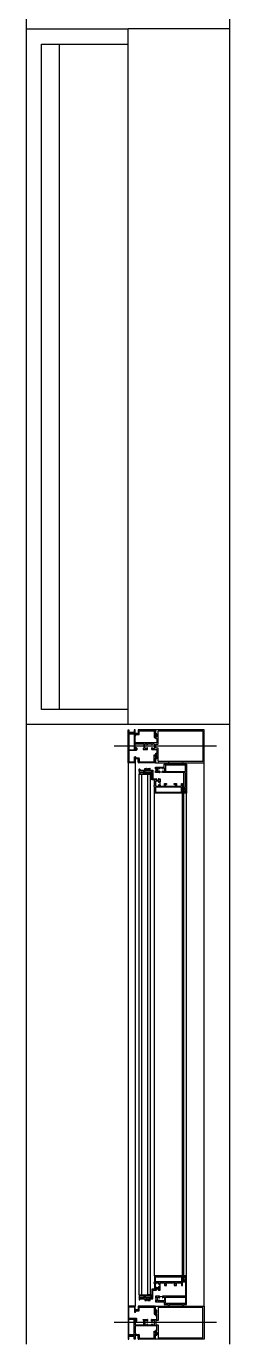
# Model space of a CAD drawing. Header units: millimetres. Extents: x 8456 to 190005487, y 619 to 455456909.
# Drawn here: x 195662.6 to 195724.2, y 153940.9 to 154339.7 of the extents above; entities that cross this region are included whole.
import ezdxf

# ---------------------------------------------------------------- set-up
doc = ezdxf.new("R2010")
doc.units = ezdxf.units.MM
doc.header["$LTSCALE"] = 400
doc.header["$MEASUREMENT"] = 0
doc.layers.get('0').update_dxf_attribs({"linetype": 'CONTINUOUS'})
for name, color, linetype in [('AA-FIN2', 6, 'CONTINUOUS'), ('AA-HAT-타일', 8, 'CONTINUOUS'), ('AA-WID', 4, 'CONTINUOUS'), ('AA-공통-단열재', 17, 'CONTINUOUS'), ('COL', 2, 'CONTINUOUS')]:
    doc.layers.add(name, color=color, linetype=linetype)

# ---------------------------------------------------------------- blocks, each defined once
blk = doc.blocks.new('A$C2DB436D3')
at = {"layer": 'AA-FIN2', "color": 8}
for p, q in [((5833.54, 14839.75, 2515.73), (5833.54, 15141.15, 2515.73)), ((5833.54, 15141.15, 2515.73), (5877.54, 15141.15, 2515.73)), ((5840.14, 14846.35, 2515.73), (5840.14, 15134.55, 2515.73)), ((5840.14, 15134.55, 2515.73), (5877.54, 15134.55, 2515.73)), ((5877.54, 14846.35, 2515.73), (5840.14, 14846.35, 2515.73)), ((5877.54, 14846.35, 2515.73), (5840.14, 14846.35, 2515.73)), ((5877.54, 14839.75, 2515.73), (5833.54, 14839.75, 2515.73))]:
    blk.add_line(p, q, dxfattribs=at)
at = {"layer": 'AA-HAT-타일', "color": 8}
for p, q in [((5833.54, 15141.15, 2515.73), (5833.54, 15409.55, 2515.73)), ((5921.54, 15141.15, 2515.73), (5921.54, 15409.55, 2515.73)), ((5833.54, 14571.35, 2515.73), (5833.54, 14839.75, 2515.73)), ((5921.54, 14571.35, 2515.73), (5921.54, 14839.75, 2515.73))]:
    blk.add_line(p, q, dxfattribs=at)
at = {"layer": 'AA-WID', "color": 8}
for p, q in [((5877.54, 14823.25, 2515.73), (5877.54, 14837.55, 2515.73)), ((5877.54, 14837.55, 2515.73), (5877.87, 14837.55, 2515.73)), ((5877.87, 14837.55, 2515.73), (5877.87, 14836.12, 2515.73)), ((5877.87, 14835.57, 2515.73), (5877.87, 14829.13, 2515.73)), ((5877.98, 14836.01, 2515.73), (5879.95, 14836.01, 2515.73)), ((5879.95, 14835.68, 2515.73), (5877.98, 14835.68, 2515.73)), ((5880.07, 14836.36, 2515.73), (5878.25, 14836.36, 2515.73)), ((5878.25, 14836.03, 2515.73), (5880.07, 14836.03, 2515.73)), ((5880.62, 14837.55, 2515.73), (5880.18, 14837.55, 2515.73)), ((5880.18, 14837.55, 2515.73), (5880.18, 14836.47, 2515.73)), ((5880.18, 14835.92, 2515.73), (5880.18, 14829.19, 2515.73)), ((5880.62, 14835.35, 2515.73), (5880.62, 14837.55, 2515.73)), ((5880.78, 14835.35, 2515.73), (5880.62, 14835.35, 2515.73)), ((5880.62, 14832.05, 2515.73), (5880.62, 14835.02, 2515.73)), ((5880.62, 14835.02, 2515.73), (5880.78, 14835.02, 2515.73)), ((5881.94, 14835.9, 2515.73), (5880.73, 14835.9, 2515.73)), ((5880.73, 14835.9, 2515.73), (5880.73, 14835.46, 2515.73)), ((5880.73, 14835.46, 2515.73), (5882.16, 14835.46, 2515.73)), ((5881.94, 14837.33, 2515.73), (5881.94, 14835.9, 2515.73)), ((5889.35, 14837.55, 2515.73), (5882.16, 14837.55, 2515.73)), ((5882.38, 14835.68, 2515.73), (5882.38, 14837.11, 2515.73)), ((5882.38, 14837.11, 2515.73), (5888.85, 14837.11, 2515.73)), ((5888.85, 14837.11, 2515.73), (5888.85, 14834.14, 2515.73)), ((5888.85, 14834.14, 2515.73), (5889.35, 14834.14, 2515.73)), ((5889.35, 14835.46, 2515.73), (5889.35, 14837.55, 2515.73)), ((5889.35, 14834.14, 2515.73), (5889.35, 14834.8, 2515.73)), ((5889.42, 14837.55, 2515.73), (5889.42, 14835.58, 2515.73)), ((5910.54, 14837.55, 2515.73), (5889.42, 14837.55, 2515.73)), ((5889.42, 14834.68, 2515.73), (5889.42, 14833.92, 2515.73)), ((5889.53, 14833.81, 2515.73), (5889.97, 14833.81, 2515.73)), ((5889.66, 14835.58, 2515.73), (5889.66, 14835.79, 2515.73)), ((5889.66, 14835.79, 2515.73), (5890.01, 14835.79, 2515.73)), ((5889.66, 14834.47, 2515.73), (5889.66, 14834.68, 2515.73)), ((5890.01, 14834.47, 2515.73), (5889.66, 14834.47, 2515.73)), ((5889.67, 14835.65, 2515.73), (5889.67, 14835.46, 2515.73)), ((5889.67, 14834.8, 2515.73), (5889.67, 14834.62, 2515.73)), ((5889.89, 14835.76, 2515.73), (5889.78, 14835.76, 2515.73)), ((5889.78, 14834.51, 2515.73), (5889.89, 14834.51, 2515.73)), ((5890, 14834.62, 2515.73), (5890, 14835.65, 2515.73)), ((5890.01, 14835.79, 2515.73), (5890.01, 14834.47, 2515.73)), ((5890.08, 14833.7, 2515.73), (5890.08, 14831.94, 2515.73)), ((5890.63, 14831.39, 2515.73), (5890.63, 14836.89, 2515.73)), ((5890.74, 14837, 2515.73), (5909.88, 14837, 2515.73)), ((5909.99, 14836.89, 2515.73), (5909.99, 14823.91, 2515.73)), ((5910.54, 14823.25, 2515.73), (5910.54, 14837.55, 2515.73)), ((5915.86, 14830.4, 2515.73), (5871.58, 14830.4, 2515.73)), ((5877.87, 14828.36, 2515.73), (5877.87, 14823.69, 2515.73)), ((5878.09, 14828.91, 2515.73), (5881.02, 14828.91, 2515.73)), ((5881.13, 14828.58, 2515.73), (5878.09, 14828.58, 2515.73)), ((5880.4, 14828.97, 2515.73), (5880.95, 14828.97, 2515.73)), ((5880.62, 14829.49, 2515.73), (5880.62, 14831.28, 2515.73)), ((5880.69, 14829.46, 2515.73), (5880.69, 14829.79, 2515.73)), ((5880.69, 14829.79, 2515.73), (5881.13, 14829.79, 2515.73)), ((5881.02, 14829.35, 2515.73), (5880.69, 14829.46, 2515.73)), ((5880.95, 14829.3, 2515.73), (5880.69, 14829.39, 2515.73)), ((5880.73, 14831.39, 2515.73), (5884.25, 14831.39, 2515.73)), ((5886.82, 14831.83, 2515.73), (5880.84, 14831.83, 2515.73)), ((5880.95, 14828.97, 2515.73), (5880.95, 14829.3, 2515.73)), ((5881.02, 14828.91, 2515.73), (5881.02, 14829.35, 2515.73)), ((5881.35, 14829.57, 2515.73), (5881.35, 14828.8, 2515.73)), ((5884.3, 14829.38, 2515.73), (5884.14, 14829.3, 2515.73)), ((5884.14, 14829.3, 2515.73), (5884.14, 14828.97, 2515.73)), ((5884.14, 14828.97, 2515.73), (5885.9, 14828.97, 2515.73)), ((5884.36, 14831.28, 2515.73), (5884.36, 14829.48, 2515.73)), ((5884.8, 14829.59, 2515.73), (5884.8, 14831.22, 2515.73)), ((5884.98, 14831.39, 2515.73), (5885.57, 14831.39, 2515.73)), ((5885.57, 14829.41, 2515.73), (5884.98, 14829.41, 2515.73)), ((5885.68, 14831.28, 2515.73), (5885.68, 14831.23, 2515.73)), ((5885.68, 14829.58, 2515.73), (5885.68, 14829.52, 2515.73)), ((5886.01, 14831.23, 2515.73), (5886.01, 14831.28, 2515.73)), ((5886.01, 14829.08, 2515.73), (5886.01, 14829.58, 2515.73)), ((5886.12, 14831.39, 2515.73), (5887.66, 14831.39, 2515.73)), ((5886.89, 14831.77, 2515.73), (5886.82, 14831.83, 2515.73)), ((5886.96, 14831.83, 2515.73), (5886.89, 14831.77, 2515.73)), ((5889.97, 14831.83, 2515.73), (5886.96, 14831.83, 2515.73)), ((5887.77, 14831.28, 2515.73), (5887.77, 14831.23, 2515.73)), ((5887.77, 14829.58, 2515.73), (5887.77, 14829.08, 2515.73)), ((5887.88, 14828.97, 2515.73), (5889.97, 14828.97, 2515.73)), ((5888.1, 14831.23, 2515.73), (5888.1, 14831.28, 2515.73)), ((5888.1, 14829.52, 2515.73), (5888.1, 14829.58, 2515.73)), ((5888.21, 14831.39, 2515.73), (5888.8, 14831.39, 2515.73)), ((5888.8, 14829.41, 2515.73), (5888.21, 14829.41, 2515.73)), ((5888.85, 14823.69, 2515.73), (5888.85, 14826.66, 2515.73)), ((5888.85, 14826.66, 2515.73), (5889.35, 14826.66, 2515.73)), ((5888.98, 14831.22, 2515.73), (5888.98, 14829.59, 2515.73)), ((5889.35, 14826.66, 2515.73), (5889.35, 14826, 2515.73)), ((5889.42, 14827.2, 2515.73), (5889.42, 14826.12, 2515.73)), ((5889.53, 14829.63, 2515.73), (5889.53, 14831.17, 2515.73)), ((5889.64, 14831.28, 2515.73), (5890.52, 14831.28, 2515.73)), ((5890.52, 14829.52, 2515.73), (5889.64, 14829.52, 2515.73)), ((5889.66, 14826.12, 2515.73), (5889.66, 14826.33, 2515.73)), ((5889.66, 14826.33, 2515.73), (5890.01, 14826.33, 2515.73)), ((5889.75, 14826.88, 2515.73), (5889.75, 14827.2, 2515.73)), ((5889.78, 14826.3, 2515.73), (5889.89, 14826.3, 2515.73)), ((5889.97, 14826.77, 2515.73), (5889.86, 14826.77, 2515.73)), ((5890.01, 14826.33, 2515.73), (5890.01, 14825.01, 2515.73)), ((5890.08, 14828.86, 2515.73), (5890.08, 14826.88, 2515.73)), ((5890.63, 14823.91, 2515.73), (5890.63, 14829.41, 2515.73)), ((5877.54, 14823.25, 2515.73), (5877.54, 14587.85, 2515.73)), ((5880.62, 14823.25, 2515.73), (5877.54, 14823.25, 2515.73)), ((5877.98, 14823.58, 2515.73), (5880.18, 14823.58, 2515.73)), ((5880.29, 14823.69, 2515.73), (5880.29, 14825.78, 2515.73)), ((5880.29, 14825.78, 2515.73), (5880.78, 14825.78, 2515.73)), ((5880.78, 14825.45, 2515.73), (5880.62, 14825.45, 2515.73)), ((5880.62, 14825.45, 2515.73), (5880.62, 14823.25, 2515.73)), ((5880.62, 14823.25, 2515.73), (5880.62, 14587.85, 2515.73)), ((5880.73, 14824.9, 2515.73), (5880.73, 14825.34, 2515.73)), ((5880.73, 14825.34, 2515.73), (5882.16, 14825.34, 2515.73)), ((5881.94, 14824.9, 2515.73), (5880.73, 14824.9, 2515.73)), ((5881.94, 14823.47, 2515.73), (5881.94, 14824.9, 2515.73)), ((5889.35, 14823.25, 2515.73), (5882.16, 14823.25, 2515.73)), ((5882.38, 14825.12, 2515.73), (5882.38, 14823.69, 2515.73)), ((5882.38, 14823.69, 2515.73), (5888.85, 14823.69, 2515.73)), ((5882.38, 14819.64, 2515.73), (5882.38, 14820.5, 2515.73)), ((5882.44, 14820.57, 2515.73), (5882.64, 14820.57, 2515.73)), ((5882.71, 14820.5, 2515.73), (5882.71, 14820.08, 2515.73)), ((5884.76, 14820.08, 2515.73), (5884.76, 14820.79, 2515.73)), ((5884.76, 14820.79, 2515.73), (5885.42, 14820.79, 2515.73)), ((5885.53, 14820.68, 2515.73), (5885.53, 14820.52, 2515.73)), ((5886.01, 14820.08, 2515.73), (5886.01, 14820.79, 2515.73)), ((5886.01, 14820.79, 2515.73), (5887, 14820.79, 2515.73)), ((5887.11, 14820.68, 2515.73), (5887.11, 14820.52, 2515.73)), ((5889.35, 14825.34, 2515.73), (5889.35, 14823.25, 2515.73)), ((5889.42, 14825.22, 2515.73), (5889.42, 14823.25, 2515.73)), ((5889.42, 14823.25, 2515.73), (5910.54, 14823.25, 2515.73)), ((5889.42, 14820.61, 2515.73), (5889.42, 14821.38, 2515.73)), ((5889.42, 14821.38, 2515.73), (5891.77, 14821.38, 2515.73)), ((5889.97, 14820.94, 2515.73), (5889.64, 14820.94, 2515.73)), ((5889.64, 14820.94, 2515.73), (5889.64, 14820.61, 2515.73)), ((5889.66, 14825.01, 2515.73), (5889.66, 14825.22, 2515.73)), ((5890.01, 14825.01, 2515.73), (5889.66, 14825.01, 2515.73)), ((5889.67, 14826, 2515.73), (5889.67, 14826.19, 2515.73)), ((5889.67, 14825.16, 2515.73), (5889.67, 14825.34, 2515.73)), ((5889.89, 14825.05, 2515.73), (5889.78, 14825.05, 2515.73)), ((5889.97, 14819.4, 2515.73), (5889.97, 14820.94, 2515.73)), ((5890, 14826.19, 2515.73), (5890, 14825.16, 2515.73)), ((5890.41, 14820.83, 2515.73), (5890.41, 14819.51, 2515.73)), ((5891.05, 14820.94, 2515.73), (5890.52, 14820.94, 2515.73)), ((5909.88, 14823.8, 2515.73), (5890.74, 14823.8, 2515.73)), ((5891.05, 14820.83, 2515.73), (5891.05, 14820.94, 2515.73)), ((5892.41, 14820.94, 2515.73), (5891.27, 14820.94, 2515.73)), ((5891.27, 14820.94, 2515.73), (5891.27, 14820.83, 2515.73)), ((5891.77, 14821.38, 2515.73), (5891.84, 14821.32, 2515.73)), ((5891.84, 14821.32, 2515.73), (5891.91, 14821.38, 2515.73)), ((5891.91, 14821.38, 2515.73), (5893.05, 14821.38, 2515.73)), ((5892.41, 14820.83, 2515.73), (5892.41, 14820.94, 2515.73)), ((5893.16, 14820.94, 2515.73), (5892.63, 14820.94, 2515.73)), ((5892.63, 14820.94, 2515.73), (5892.63, 14820.83, 2515.73)), ((5893.16, 14821.49, 2515.73), (5893.16, 14822.59, 2515.73)), ((5893.16, 14822.59, 2515.73), (5894.92, 14822.59, 2515.73)), ((5893.27, 14819.51, 2515.73), (5893.27, 14820.83, 2515.73)), ((5893.71, 14822.15, 2515.73), (5893.71, 14819.4, 2515.73)), ((5902.4, 14822.15, 2515.73), (5893.71, 14822.15, 2515.73)), ((5894.92, 14822.59, 2515.73), (5894.92, 14823.03, 2515.73)), ((5895.36, 14823.03, 2515.73), (5895.36, 14822.59, 2515.73)), ((5895.36, 14822.59, 2515.73), (5901.08, 14822.59, 2515.73)), ((5901.08, 14822.59, 2515.73), (5901.08, 14823.03, 2515.73)), ((5901.52, 14823.03, 2515.73), (5901.52, 14822.59, 2515.73)), ((5901.52, 14822.59, 2515.73), (5902.84, 14822.59, 2515.73)), ((5902.4, 14819.4, 2515.73), (5902.4, 14822.15, 2515.73)), ((5902.84, 14822.59, 2515.73), (5902.84, 14810.05, 2515.73)), ((5910.54, 14587.85, 2515.73), (5910.54, 14823.25, 2515.73)), ((5884.36, 14819.64, 2515.73), (5882.38, 14819.64, 2515.73)), ((5882.38, 14592.77, 2515.73), (5882.38, 14818.33, 2515.73)), ((5882.38, 14818.33, 2515.73), (5887.22, 14818.33, 2515.73)), ((5882.6, 14818.33, 2515.73), (5887.88, 14818.87, 2515.73)), ((5887.88, 14818.87, 2515.73), (5882.6, 14818.87, 2515.73)), ((5882.6, 14818.87, 2515.73), (5882.6, 14818.33, 2515.73)), ((5882.6, 14818.33, 2515.73), (5887.88, 14818.33, 2515.73)), ((5882.71, 14820.08, 2515.73), (5884.76, 14820.08, 2515.73)), ((5883.48, 14592.77, 2515.73), (5883.48, 14818.33, 2515.73)), ((5884.36, 14818.87, 2515.73), (5884.36, 14819.64, 2515.73)), ((5885.09, 14818.87, 2515.73), (5884.36, 14818.87, 2515.73)), ((5887.88, 14819.64, 2515.73), (5884.65, 14819.64, 2515.73)), ((5884.65, 14819.64, 2515.73), (5884.65, 14819.16, 2515.73)), ((5884.65, 14819.16, 2515.73), (5885.09, 14819.16, 2515.73)), ((5885.09, 14819.16, 2515.73), (5885.09, 14818.87, 2515.73)), ((5885.42, 14820.41, 2515.73), (5885.2, 14820.41, 2515.73)), ((5885.2, 14820.41, 2515.73), (5885.2, 14820.08, 2515.73)), ((5885.2, 14820.08, 2515.73), (5885.52, 14820.08, 2515.73)), ((5885.52, 14820.08, 2515.73), (5886.01, 14820.08, 2515.73)), ((5887.22, 14818.33, 2515.73), (5885.9, 14818.33, 2515.73)), ((5886.12, 14592.77, 2515.73), (5886.12, 14818.33, 2515.73)), ((5887, 14820.41, 2515.73), (5886.45, 14820.41, 2515.73)), ((5886.45, 14820.41, 2515.73), (5886.45, 14820.08, 2515.73)), ((5886.45, 14820.08, 2515.73), (5888.32, 14820.08, 2515.73)), ((5887.22, 14592.77, 2515.73), (5887.22, 14818.33, 2515.73)), ((5887.44, 14818.87, 2515.73), (5887.44, 14819.16, 2515.73)), ((5887.44, 14819.16, 2515.73), (5887.88, 14819.16, 2515.73)), ((5887.88, 14818.87, 2515.73), (5887.44, 14818.87, 2515.73)), ((5887.88, 14819.16, 2515.73), (5887.88, 14819.64, 2515.73)), ((5887.88, 14818.33, 2515.73), (5887.88, 14818.87, 2515.73)), ((5887.88, 14815.83, 2515.73), (5887.88, 14818.87, 2515.73)), ((5888.98, 14815.83, 2515.73), (5887.88, 14815.83, 2515.73)), ((5888.32, 14820.08, 2515.73), (5888.32, 14816.27, 2515.73)), ((5888.32, 14816.27, 2515.73), (5889.75, 14816.27, 2515.73)), ((5888.98, 14814.3, 2515.73), (5888.98, 14815.83, 2515.73)), ((5889.42, 14818.96, 2515.73), (5889.42, 14819.73, 2515.73)), ((5891.16, 14818.96, 2515.73), (5889.42, 14818.96, 2515.73)), ((5889.42, 14815.2, 2515.73), (5889.42, 14815.13, 2515.73)), ((5889.53, 14819.84, 2515.73), (5889.53, 14819.84, 2515.73)), ((5890.83, 14815.33, 2515.73), (5889.55, 14815.33, 2515.73)), ((5889.75, 14816.05, 2515.73), (5889.56, 14816.05, 2515.73)), ((5889.56, 14815.77, 2515.73), (5890.91, 14815.77, 2515.73)), ((5889.64, 14819.73, 2515.73), (5889.64, 14819.4, 2515.73)), ((5889.64, 14819.4, 2515.73), (5889.97, 14819.4, 2515.73)), ((5890.52, 14819.4, 2515.73), (5891.05, 14819.4, 2515.73)), ((5890.72, 14816.27, 2515.73), (5891.4, 14816.27, 2515.73)), ((5890.91, 14816.05, 2515.73), (5890.72, 14816.05, 2515.73)), ((5891.29, 14814.8, 2515.73), (5890.85, 14814.8, 2515.73)), ((5890.96, 14815.13, 2515.73), (5890.96, 14815.2, 2515.73)), ((5891.05, 14819.4, 2515.73), (5891.05, 14819.51, 2515.73)), ((5891.27, 14819.51, 2515.73), (5891.27, 14819.07, 2515.73)), ((5891.4, 14816.27, 2515.73), (5891.4, 14814.91, 2515.73)), ((5892.41, 14819.07, 2515.73), (5892.41, 14819.51, 2515.73)), ((5902.18, 14818.96, 2515.73), (5892.52, 14818.96, 2515.73)), ((5892.63, 14819.51, 2515.73), (5892.63, 14819.4, 2515.73)), ((5892.63, 14819.4, 2515.73), (5893.16, 14819.4, 2515.73)), ((5893.71, 14819.4, 2515.73), (5902.4, 14819.4, 2515.73)), ((5901.74, 14598.08, 2515.73), (5901.74, 14818.96, 2515.73)), ((5902.4, 14812.69, 2515.73), (5902.4, 14818.74, 2515.73)), ((5888.87, 14813.35, 2515.73), (5888.98, 14813.35, 2515.73)), ((5888.98, 14813.02, 2515.73), (5888.87, 14813.02, 2515.73)), ((5889.42, 14814.69, 2515.73), (5888.98, 14814.69, 2515.73)), ((5889.05, 14814.23, 2515.73), (5888.98, 14814.3, 2515.73)), ((5888.98, 14814.17, 2515.73), (5889.05, 14814.23, 2515.73)), ((5888.98, 14813.35, 2515.73), (5888.98, 14814.17, 2515.73)), ((5888.98, 14601.05, 2515.73), (5888.98, 14813.02, 2515.73)), ((5888.98, 14810.05, 2515.73), (5888.98, 14813.02, 2515.73)), ((5901.08, 14810.05, 2515.73), (5888.98, 14810.05, 2515.73)), ((5889.42, 14814.69, 2515.73), (5889.42, 14813.77, 2515.73)), ((5889.42, 14813.33, 2515.73), (5889.42, 14813.26, 2515.73)), ((5900.64, 14812.69, 2515.73), (5889.42, 14812.69, 2515.73)), ((5889.42, 14812.69, 2515.73), (5889.42, 14810.49, 2515.73)), ((5889.42, 14810.49, 2515.73), (5900.64, 14810.49, 2515.73)), ((5889.55, 14813.13, 2515.73), (5890.83, 14813.13, 2515.73)), ((5890.85, 14813.66, 2515.73), (5891.29, 14813.66, 2515.73)), ((5890.96, 14813.26, 2515.73), (5890.96, 14813.33, 2515.73)), ((5891.4, 14813.55, 2515.73), (5891.4, 14813.13, 2515.73)), ((5891.4, 14813.13, 2515.73), (5893.27, 14813.13, 2515.73)), ((5893.27, 14813.13, 2515.73), (5893.27, 14814.23, 2515.73)), ((5893.27, 14814.23, 2515.73), (5894.26, 14814.23, 2515.73)), ((5894.26, 14813.79, 2515.73), (5893.71, 14813.79, 2515.73)), ((5893.71, 14813.79, 2515.73), (5893.71, 14813.13, 2515.73)), ((5893.71, 14813.13, 2515.73), (5898.11, 14813.13, 2515.73)), ((5894.26, 14814.23, 2515.73), (5894.26, 14813.79, 2515.73)), ((5897.56, 14813.79, 2515.73), (5897.56, 14814.23, 2515.73)), ((5897.56, 14814.23, 2515.73), (5898.55, 14814.23, 2515.73)), ((5898.11, 14813.79, 2515.73), (5897.56, 14813.79, 2515.73)), ((5898.11, 14813.13, 2515.73), (5898.11, 14813.79, 2515.73)), ((5898.55, 14814.23, 2515.73), (5898.55, 14813.13, 2515.73)), ((5898.55, 14813.13, 2515.73), (5900.64, 14813.13, 2515.73)), ((5900.64, 14813.13, 2515.73), (5900.64, 14814.23, 2515.73)), ((5900.64, 14814.23, 2515.73), (5901.08, 14814.23, 2515.73)), ((5900.64, 14810.49, 2515.73), (5900.64, 14812.69, 2515.73)), ((5901.08, 14814.23, 2515.73), (5901.08, 14810.05, 2515.73)), ((5901.08, 14601.05, 2515.73), (5901.08, 14810.05, 2515.73)), ((5901.74, 14811.92, 2515.73), (5901.74, 14812.69, 2515.73)), ((5901.74, 14812.69, 2515.73), (5902.4, 14812.69, 2515.73)), ((5901.74, 14810.05, 2515.73), (5901.74, 14810.82, 2515.73)), ((5902.84, 14810.05, 2515.73), (5901.74, 14810.05, 2515.73)), ((5902.4, 14812.25, 2515.73), (5902.07, 14812.25, 2515.73)), ((5902.07, 14812.25, 2515.73), (5902.07, 14811.92, 2515.73)), ((5902.07, 14810.82, 2515.73), (5902.07, 14810.49, 2515.73)), ((5902.07, 14810.49, 2515.73), (5902.4, 14810.49, 2515.73)), ((5902.4, 14810.49, 2515.73), (5902.4, 14812.25, 2515.73)), ((5902.84, 14598.08, 2515.73), (5902.84, 14810.05, 2515.73)), ((5901.08, 14601.05, 2515.73), (5888.98, 14601.05, 2515.73)), ((5888.98, 14601.05, 2515.73), (5888.98, 14598.08, 2515.73)), ((5889.42, 14598.41, 2515.73), (5889.42, 14600.61, 2515.73)), ((5889.42, 14600.61, 2515.73), (5900.64, 14600.61, 2515.73)), ((5900.64, 14598.41, 2515.73), (5889.42, 14598.41, 2515.73)), ((5900.64, 14600.61, 2515.73), (5900.64, 14598.41, 2515.73)), ((5901.08, 14596.87, 2515.73), (5901.08, 14601.05, 2515.73)), ((5901.74, 14601.05, 2515.73), (5901.74, 14600.28, 2515.73)), ((5902.84, 14601.05, 2515.73), (5901.74, 14601.05, 2515.73)), ((5901.74, 14599.18, 2515.73), (5901.74, 14598.41, 2515.73)), ((5901.74, 14598.41, 2515.73), (5902.4, 14598.41, 2515.73)), ((5902.07, 14600.28, 2515.73), (5902.07, 14600.61, 2515.73)), ((5902.07, 14600.61, 2515.73), (5902.4, 14600.61, 2515.73)), ((5902.07, 14598.85, 2515.73), (5902.07, 14599.18, 2515.73)), ((5902.4, 14598.85, 2515.73), (5902.07, 14598.85, 2515.73)), ((5902.4, 14600.61, 2515.73), (5902.4, 14598.85, 2515.73)), ((5902.4, 14598.41, 2515.73), (5902.4, 14592.36, 2515.73)), ((5902.84, 14588.51, 2515.73), (5902.84, 14601.05, 2515.73)), ((5882.38, 14592.77, 2515.73), (5887.22, 14592.77, 2515.73)), ((5882.6, 14592.77, 2515.73), (5887.88, 14592.23, 2515.73)), ((5882.6, 14592.77, 2515.73), (5887.88, 14592.77, 2515.73)), ((5882.6, 14592.23, 2515.73), (5882.6, 14592.77, 2515.73)), ((5887.22, 14592.77, 2515.73), (5885.9, 14592.77, 2515.73)), ((5888.98, 14595.28, 2515.73), (5887.88, 14595.28, 2515.73)), ((5887.88, 14595.28, 2515.73), (5887.88, 14592.23, 2515.73)), ((5887.88, 14592.77, 2515.73), (5887.88, 14592.23, 2515.73)), ((5888.32, 14591.02, 2515.73), (5888.32, 14594.84, 2515.73)), ((5888.32, 14594.84, 2515.73), (5889.75, 14594.84, 2515.73)), ((5888.98, 14598.08, 2515.73), (5888.87, 14598.08, 2515.73)), ((5888.87, 14597.75, 2515.73), (5888.98, 14597.75, 2515.73)), ((5888.98, 14597.75, 2515.73), (5888.98, 14596.94, 2515.73)), ((5888.98, 14596.94, 2515.73), (5889.05, 14596.87, 2515.73)), ((5889.05, 14596.87, 2515.73), (5888.98, 14596.81, 2515.73)), ((5888.98, 14596.81, 2515.73), (5888.98, 14595.28, 2515.73)), ((5889.42, 14596.41, 2515.73), (5888.98, 14596.41, 2515.73)), ((5889.42, 14597.77, 2515.73), (5889.42, 14597.84, 2515.73)), ((5889.42, 14596.41, 2515.73), (5889.42, 14597.33, 2515.73)), ((5889.42, 14595.9, 2515.73), (5889.42, 14595.97, 2515.73)), ((5889.55, 14597.97, 2515.73), (5890.83, 14597.97, 2515.73)), ((5890.83, 14595.77, 2515.73), (5889.55, 14595.77, 2515.73)), ((5889.56, 14595.33, 2515.73), (5890.91, 14595.33, 2515.73)), ((5889.75, 14595.06, 2515.73), (5889.56, 14595.06, 2515.73)), ((5890.91, 14595.06, 2515.73), (5890.72, 14595.06, 2515.73)), ((5890.72, 14594.84, 2515.73), (5891.4, 14594.84, 2515.73)), ((5890.85, 14597.44, 2515.73), (5891.29, 14597.44, 2515.73)), ((5891.29, 14596.3, 2515.73), (5890.85, 14596.3, 2515.73)), ((5890.96, 14597.84, 2515.73), (5890.96, 14597.77, 2515.73)), ((5890.96, 14595.97, 2515.73), (5890.96, 14595.9, 2515.73)), ((5891.4, 14597.55, 2515.73), (5891.4, 14597.97, 2515.73)), ((5891.4, 14597.97, 2515.73), (5893.27, 14597.97, 2515.73)), ((5891.4, 14594.84, 2515.73), (5891.4, 14596.19, 2515.73)), ((5893.27, 14597.97, 2515.73), (5893.27, 14596.87, 2515.73)), ((5893.27, 14596.87, 2515.73), (5894.26, 14596.87, 2515.73)), ((5893.71, 14597.31, 2515.73), (5893.71, 14597.97, 2515.73)), ((5893.71, 14597.97, 2515.73), (5898.11, 14597.97, 2515.73)), ((5894.26, 14597.31, 2515.73), (5893.71, 14597.31, 2515.73)), ((5894.26, 14596.87, 2515.73), (5894.26, 14597.31, 2515.73)), ((5898.11, 14597.31, 2515.73), (5897.56, 14597.31, 2515.73)), ((5897.56, 14597.31, 2515.73), (5897.56, 14596.87, 2515.73)), ((5897.56, 14596.87, 2515.73), (5898.55, 14596.87, 2515.73)), ((5898.11, 14597.97, 2515.73), (5898.11, 14597.31, 2515.73)), ((5898.55, 14596.87, 2515.73), (5898.55, 14597.97, 2515.73)), ((5898.55, 14597.97, 2515.73), (5900.64, 14597.97, 2515.73)), ((5900.64, 14597.97, 2515.73), (5900.64, 14596.87, 2515.73)), ((5900.64, 14596.87, 2515.73), (5901.08, 14596.87, 2515.73)), ((5880.62, 14587.85, 2515.73), (5877.54, 14587.85, 2515.73)), ((5877.54, 14587.85, 2515.73), (5877.54, 14573.55, 2515.73)), ((5877.87, 14582.75, 2515.73), (5877.87, 14587.41, 2515.73)), ((5877.98, 14587.52, 2515.73), (5880.18, 14587.52, 2515.73)), ((5880.29, 14587.41, 2515.73), (5880.29, 14585.32, 2515.73)), ((5880.62, 14585.65, 2515.73), (5880.62, 14587.85, 2515.73)), ((5881.94, 14587.63, 2515.73), (5881.94, 14586.2, 2515.73)), ((5889.35, 14587.85, 2515.73), (5882.16, 14587.85, 2515.73)), ((5884.36, 14591.46, 2515.73), (5882.38, 14591.46, 2515.73)), ((5882.38, 14591.46, 2515.73), (5882.38, 14590.6, 2515.73)), ((5882.38, 14585.98, 2515.73), (5882.38, 14587.41, 2515.73)), ((5882.38, 14587.41, 2515.73), (5888.85, 14587.41, 2515.73)), ((5882.44, 14590.54, 2515.73), (5882.64, 14590.54, 2515.73)), ((5887.88, 14592.23, 2515.73), (5882.6, 14592.23, 2515.73)), ((5882.71, 14590.6, 2515.73), (5882.71, 14591.02, 2515.73)), ((5882.71, 14591.02, 2515.73), (5884.76, 14591.02, 2515.73)), ((5885.09, 14592.23, 2515.73), (5884.36, 14592.23, 2515.73)), ((5884.36, 14592.23, 2515.73), (5884.36, 14591.46, 2515.73)), ((5884.65, 14591.46, 2515.73), (5884.65, 14591.94, 2515.73)), ((5884.65, 14591.94, 2515.73), (5885.09, 14591.94, 2515.73)), ((5887.88, 14591.46, 2515.73), (5884.65, 14591.46, 2515.73)), ((5884.76, 14591.02, 2515.73), (5884.76, 14590.32, 2515.73)), ((5884.76, 14590.32, 2515.73), (5885.42, 14590.32, 2515.73)), ((5885.09, 14591.94, 2515.73), (5885.09, 14592.23, 2515.73)), ((5885.2, 14590.69, 2515.73), (5885.2, 14591.02, 2515.73)), ((5885.2, 14591.02, 2515.73), (5885.52, 14591.02, 2515.73)), ((5885.42, 14590.69, 2515.73), (5885.2, 14590.69, 2515.73)), ((5885.52, 14591.02, 2515.73), (5886.01, 14591.02, 2515.73)), ((5885.53, 14590.43, 2515.73), (5885.53, 14590.58, 2515.73)), ((5886.01, 14591.02, 2515.73), (5886.01, 14590.32, 2515.73)), ((5886.01, 14590.32, 2515.73), (5887, 14590.32, 2515.73)), ((5886.45, 14590.69, 2515.73), (5886.45, 14591.02, 2515.73)), ((5886.45, 14591.02, 2515.73), (5888.32, 14591.02, 2515.73)), ((5887, 14590.69, 2515.73), (5886.45, 14590.69, 2515.73)), ((5887.11, 14590.43, 2515.73), (5887.11, 14590.58, 2515.73)), ((5887.88, 14592.23, 2515.73), (5887.44, 14592.23, 2515.73)), ((5887.44, 14592.23, 2515.73), (5887.44, 14591.94, 2515.73)), ((5887.44, 14591.94, 2515.73), (5887.88, 14591.94, 2515.73)), ((5887.88, 14591.94, 2515.73), (5887.88, 14591.46, 2515.73)), ((5888.85, 14587.41, 2515.73), (5888.85, 14584.44, 2515.73)), ((5889.35, 14585.76, 2515.73), (5889.35, 14587.85, 2515.73)), ((5891.16, 14592.14, 2515.73), (5889.42, 14592.14, 2515.73)), ((5889.42, 14592.14, 2515.73), (5889.42, 14591.37, 2515.73)), ((5889.42, 14590.49, 2515.73), (5889.42, 14589.72, 2515.73)), ((5889.42, 14589.72, 2515.73), (5891.77, 14589.72, 2515.73)), ((5889.42, 14585.88, 2515.73), (5889.42, 14587.85, 2515.73)), ((5889.42, 14587.85, 2515.73), (5910.54, 14587.85, 2515.73)), ((5889.53, 14591.26, 2515.73), (5889.53, 14591.26, 2515.73)), ((5889.64, 14591.37, 2515.73), (5889.64, 14591.7, 2515.73)), ((5889.64, 14591.7, 2515.73), (5889.97, 14591.7, 2515.73)), ((5889.64, 14590.16, 2515.73), (5889.64, 14590.49, 2515.73)), ((5889.97, 14590.16, 2515.73), (5889.64, 14590.16, 2515.73)), ((5889.97, 14591.7, 2515.73), (5889.97, 14590.16, 2515.73)), ((5890.41, 14590.27, 2515.73), (5890.41, 14591.59, 2515.73)), ((5890.52, 14591.7, 2515.73), (5891.05, 14591.7, 2515.73)), ((5891.05, 14590.16, 2515.73), (5890.52, 14590.16, 2515.73)), ((5890.63, 14587.19, 2515.73), (5890.63, 14581.69, 2515.73)), ((5909.88, 14587.3, 2515.73), (5890.74, 14587.3, 2515.73)), ((5891.05, 14591.7, 2515.73), (5891.05, 14591.59, 2515.73)), ((5891.05, 14590.27, 2515.73), (5891.05, 14590.16, 2515.73)), ((5891.27, 14591.59, 2515.73), (5891.27, 14592.03, 2515.73)), ((5891.27, 14590.16, 2515.73), (5891.27, 14590.27, 2515.73)), ((5892.41, 14590.16, 2515.73), (5891.27, 14590.16, 2515.73)), ((5891.77, 14589.72, 2515.73), (5891.84, 14589.79, 2515.73)), ((5891.84, 14589.79, 2515.73), (5891.91, 14589.72, 2515.73)), ((5891.91, 14589.72, 2515.73), (5893.05, 14589.72, 2515.73)), ((5892.41, 14592.03, 2515.73), (5892.41, 14591.59, 2515.73)), ((5892.41, 14590.27, 2515.73), (5892.41, 14590.16, 2515.73)), ((5902.18, 14592.14, 2515.73), (5892.52, 14592.14, 2515.73)), ((5892.63, 14591.59, 2515.73), (5892.63, 14591.7, 2515.73)), ((5892.63, 14591.7, 2515.73), (5893.16, 14591.7, 2515.73)), ((5892.63, 14590.16, 2515.73), (5892.63, 14590.27, 2515.73)), ((5893.16, 14590.16, 2515.73), (5892.63, 14590.16, 2515.73)), ((5893.16, 14589.61, 2515.73), (5893.16, 14588.51, 2515.73)), ((5893.16, 14588.51, 2515.73), (5894.92, 14588.51, 2515.73)), ((5893.27, 14591.59, 2515.73), (5893.27, 14590.27, 2515.73)), ((5893.71, 14588.95, 2515.73), (5893.71, 14591.7, 2515.73)), ((5893.71, 14591.7, 2515.73), (5902.4, 14591.7, 2515.73)), ((5902.4, 14588.95, 2515.73), (5893.71, 14588.95, 2515.73)), ((5894.92, 14588.51, 2515.73), (5894.92, 14588.07, 2515.73)), ((5895.36, 14588.07, 2515.73), (5895.36, 14588.51, 2515.73)), ((5895.36, 14588.51, 2515.73), (5901.08, 14588.51, 2515.73)), ((5901.08, 14588.51, 2515.73), (5901.08, 14588.07, 2515.73)), ((5901.52, 14588.07, 2515.73), (5901.52, 14588.51, 2515.73)), ((5901.52, 14588.51, 2515.73), (5902.84, 14588.51, 2515.73)), ((5902.4, 14591.7, 2515.73), (5902.4, 14588.95, 2515.73)), ((5909.99, 14574.21, 2515.73), (5909.99, 14587.19, 2515.73)), ((5910.54, 14587.85, 2515.73), (5910.54, 14573.55, 2515.73)), ((5877.87, 14575.53, 2515.73), (5877.87, 14581.98, 2515.73)), ((5881.13, 14582.53, 2515.73), (5878.09, 14582.53, 2515.73)), ((5878.09, 14582.2, 2515.73), (5881.02, 14582.2, 2515.73)), ((5880.18, 14575.18, 2515.73), (5880.18, 14581.91, 2515.73)), ((5880.29, 14585.32, 2515.73), (5880.78, 14585.32, 2515.73)), ((5880.4, 14582.13, 2515.73), (5880.95, 14582.13, 2515.73)), ((5880.78, 14585.65, 2515.73), (5880.62, 14585.65, 2515.73)), ((5880.62, 14581.61, 2515.73), (5880.62, 14579.82, 2515.73)), ((5880.95, 14581.8, 2515.73), (5880.69, 14581.72, 2515.73)), ((5881.02, 14581.75, 2515.73), (5880.69, 14581.64, 2515.73)), ((5880.69, 14581.64, 2515.73), (5880.69, 14581.31, 2515.73)), ((5880.69, 14581.31, 2515.73), (5881.13, 14581.31, 2515.73)), ((5881.94, 14586.2, 2515.73), (5880.73, 14586.2, 2515.73)), ((5880.73, 14586.2, 2515.73), (5880.73, 14585.76, 2515.73)), ((5880.73, 14585.76, 2515.73), (5882.16, 14585.76, 2515.73)), ((5880.95, 14582.13, 2515.73), (5880.95, 14581.8, 2515.73)), ((5881.02, 14582.2, 2515.73), (5881.02, 14581.75, 2515.73)), ((5881.35, 14581.53, 2515.73), (5881.35, 14582.31, 2515.73)), ((5884.14, 14581.8, 2515.73), (5884.14, 14582.13, 2515.73)), ((5884.14, 14582.13, 2515.73), (5885.9, 14582.13, 2515.73)), ((5884.3, 14581.72, 2515.73), (5884.14, 14581.8, 2515.73)), ((5884.36, 14579.82, 2515.73), (5884.36, 14581.62, 2515.73)), ((5884.8, 14581.52, 2515.73), (5884.8, 14579.89, 2515.73)), ((5885.57, 14581.69, 2515.73), (5884.98, 14581.69, 2515.73)), ((5885.68, 14581.53, 2515.73), (5885.68, 14581.58, 2515.73)), ((5886.01, 14582.02, 2515.73), (5886.01, 14581.53, 2515.73)), ((5887.77, 14581.53, 2515.73), (5887.77, 14582.02, 2515.73)), ((5887.88, 14582.13, 2515.73), (5889.97, 14582.13, 2515.73)), ((5888.1, 14581.58, 2515.73), (5888.1, 14581.53, 2515.73)), ((5888.8, 14581.69, 2515.73), (5888.21, 14581.69, 2515.73)), ((5888.85, 14584.44, 2515.73), (5889.35, 14584.44, 2515.73)), ((5888.98, 14579.89, 2515.73), (5888.98, 14581.52, 2515.73)), ((5889.35, 14584.44, 2515.73), (5889.35, 14585.1, 2515.73)), ((5889.42, 14583.9, 2515.73), (5889.42, 14584.98, 2515.73)), ((5889.53, 14581.47, 2515.73), (5889.53, 14579.93, 2515.73)), ((5890.52, 14581.58, 2515.73), (5889.64, 14581.58, 2515.73)), ((5890.01, 14586.09, 2515.73), (5889.66, 14586.09, 2515.73)), ((5889.66, 14586.09, 2515.73), (5889.66, 14585.88, 2515.73)), ((5889.66, 14584.98, 2515.73), (5889.66, 14584.77, 2515.73)), ((5889.66, 14584.77, 2515.73), (5890.01, 14584.77, 2515.73)), ((5889.67, 14585.95, 2515.73), (5889.67, 14585.76, 2515.73)), ((5889.67, 14585.1, 2515.73), (5889.67, 14584.92, 2515.73)), ((5889.75, 14584.22, 2515.73), (5889.75, 14583.9, 2515.73)), ((5889.89, 14586.06, 2515.73), (5889.78, 14586.06, 2515.73)), ((5889.78, 14584.81, 2515.73), (5889.89, 14584.81, 2515.73)), ((5889.97, 14584.33, 2515.73), (5889.86, 14584.33, 2515.73)), ((5890, 14584.92, 2515.73), (5890, 14585.95, 2515.73)), ((5890.01, 14584.77, 2515.73), (5890.01, 14586.09, 2515.73)), ((5890.08, 14582.24, 2515.73), (5890.08, 14584.22, 2515.73)), ((5915.86, 14580.7, 2515.73), (5871.58, 14580.7, 2515.73)), ((5880.62, 14579.05, 2515.73), (5880.62, 14576.08, 2515.73)), ((5880.62, 14576.08, 2515.73), (5880.78, 14576.08, 2515.73)), ((5880.78, 14575.75, 2515.73), (5880.62, 14575.75, 2515.73)), ((5880.62, 14575.75, 2515.73), (5880.62, 14573.55, 2515.73)), ((5880.73, 14579.71, 2515.73), (5884.25, 14579.71, 2515.73)), ((5880.73, 14575.2, 2515.73), (5880.73, 14575.64, 2515.73)), ((5880.73, 14575.64, 2515.73), (5882.16, 14575.64, 2515.73)), ((5886.82, 14579.27, 2515.73), (5880.84, 14579.27, 2515.73)), ((5884.98, 14579.71, 2515.73), (5885.57, 14579.71, 2515.73)), ((5885.68, 14579.82, 2515.73), (5885.68, 14579.88, 2515.73)), ((5886.01, 14579.88, 2515.73), (5886.01, 14579.82, 2515.73)), ((5886.12, 14579.71, 2515.73), (5887.66, 14579.71, 2515.73)), ((5886.89, 14579.34, 2515.73), (5886.82, 14579.27, 2515.73)), ((5886.96, 14579.27, 2515.73), (5886.89, 14579.34, 2515.73)), ((5889.97, 14579.27, 2515.73), (5886.96, 14579.27, 2515.73)), ((5887.77, 14579.82, 2515.73), (5887.77, 14579.88, 2515.73)), ((5888.1, 14579.88, 2515.73), (5888.1, 14579.82, 2515.73)), ((5888.21, 14579.71, 2515.73), (5888.8, 14579.71, 2515.73)), ((5888.85, 14573.99, 2515.73), (5888.85, 14576.96, 2515.73)), ((5888.85, 14576.96, 2515.73), (5889.35, 14576.96, 2515.73)), ((5889.35, 14576.96, 2515.73), (5889.35, 14576.3, 2515.73)), ((5889.35, 14575.64, 2515.73), (5889.35, 14573.55, 2515.73)), ((5889.42, 14576.42, 2515.73), (5889.42, 14577.18, 2515.73)), ((5889.42, 14573.55, 2515.73), (5889.42, 14575.52, 2515.73)), ((5889.53, 14577.29, 2515.73), (5889.97, 14577.29, 2515.73)), ((5889.64, 14579.82, 2515.73), (5890.52, 14579.82, 2515.73)), ((5890.01, 14576.63, 2515.73), (5889.66, 14576.63, 2515.73)), ((5889.66, 14576.63, 2515.73), (5889.66, 14576.42, 2515.73)), ((5889.66, 14575.52, 2515.73), (5889.66, 14575.31, 2515.73)), ((5889.67, 14576.3, 2515.73), (5889.67, 14576.49, 2515.73)), ((5889.67, 14575.46, 2515.73), (5889.67, 14575.64, 2515.73)), ((5889.78, 14576.6, 2515.73), (5889.89, 14576.6, 2515.73)), ((5890, 14576.49, 2515.73), (5890, 14575.46, 2515.73)), ((5890.01, 14575.31, 2515.73), (5890.01, 14576.63, 2515.73)), ((5890.08, 14577.4, 2515.73), (5890.08, 14579.16, 2515.73)), ((5890.63, 14579.71, 2515.73), (5890.63, 14574.21, 2515.73)), ((5877.54, 14573.55, 2515.73), (5877.87, 14573.55, 2515.73)), ((5877.87, 14573.55, 2515.73), (5877.87, 14574.98, 2515.73)), ((5879.95, 14575.42, 2515.73), (5877.98, 14575.42, 2515.73)), ((5877.98, 14575.09, 2515.73), (5879.95, 14575.09, 2515.73)), ((5878.25, 14575.07, 2515.73), (5880.07, 14575.07, 2515.73)), ((5880.07, 14574.74, 2515.73), (5878.25, 14574.74, 2515.73)), ((5880.18, 14573.55, 2515.73), (5880.18, 14574.63, 2515.73)), ((5880.62, 14573.55, 2515.73), (5880.18, 14573.55, 2515.73)), ((5881.94, 14575.2, 2515.73), (5880.73, 14575.2, 2515.73)), ((5881.94, 14573.77, 2515.73), (5881.94, 14575.2, 2515.73)), ((5889.35, 14573.55, 2515.73), (5882.16, 14573.55, 2515.73)), ((5882.38, 14575.42, 2515.73), (5882.38, 14573.99, 2515.73)), ((5882.38, 14573.99, 2515.73), (5888.85, 14573.99, 2515.73)), ((5910.54, 14573.55, 2515.73), (5889.42, 14573.55, 2515.73)), ((5889.66, 14575.31, 2515.73), (5890.01, 14575.31, 2515.73)), ((5889.89, 14575.35, 2515.73), (5889.78, 14575.35, 2515.73)), ((5890.74, 14574.1, 2515.73), (5909.88, 14574.1, 2515.73))]:
    blk.add_line(p, q, dxfattribs=at)
for centre, radius, start, end in [((5877.98, 14836.12, 2515.73), 0.11, 180, 270), ((5877.98, 14835.57, 2515.73), 0.11, 90, 180), ((5878.25, 14836.2, 2515.73), 0.165, 90, 270), ((5879.95, 14835.85, 2515.73), 0.165, 270, 90), ((5880.07, 14836.47, 2515.73), 0.11, 270, 0), ((5880.07, 14835.92, 2515.73), 0.11, 360, 90), ((5880.84, 14832.05, 2515.73), 0.22, 180, 270), ((5880.78, 14835.19, 2515.73), 0.165, 270, 90), ((5882.16, 14837.33, 2515.73), 0.22, 90, 180), ((5882.16, 14835.68, 2515.73), 0.22, 270, 360), ((5889.51, 14835.52, 2515.73), 0.168, 200.2778, 339.7222), ((5889.51, 14834.74, 2515.73), 0.168, 20.2778, 159.7222), ((5889.54, 14835.58, 2515.73), 0.121, 180, 0), ((5889.54, 14834.68, 2515.73), 0.121, 0, 180), ((5889.53, 14833.92, 2515.73), 0.11, 180, 270), ((5889.78, 14835.65, 2515.73), 0.11, 90, 180), ((5889.78, 14834.62, 2515.73), 0.11, 180, 270), ((5889.89, 14835.65, 2515.73), 0.11, 0, 90), ((5889.89, 14834.62, 2515.73), 0.11, 270, 0), ((5889.97, 14833.7, 2515.73), 0.11, 0, 90), ((5889.97, 14831.94, 2515.73), 0.11, 270, 360), ((5890.74, 14836.89, 2515.73), 0.11, 90, 180), ((5909.88, 14836.89, 2515.73), 0.11, 0, 90), ((5878.09, 14829.13, 2515.73), 0.22, 180, 270), ((5878.09, 14828.36, 2515.73), 0.22, 90, 180), ((5880.4, 14829.19, 2515.73), 0.22, 180, 270), ((5880.73, 14831.28, 2515.73), 0.11, 90, 180), ((5880.73, 14829.49, 2515.73), 0.11, 180, 251.5651), ((5881.13, 14829.57, 2515.73), 0.22, 0, 90), ((5881.13, 14828.8, 2515.73), 0.22, 270, 360), ((5884.25, 14831.28, 2515.73), 0.11, 0, 90), ((5884.25, 14829.48, 2515.73), 0.11, 296.5651, 0), ((5884.98, 14831.22, 2515.73), 0.176, 90, 180), ((5884.98, 14829.59, 2515.73), 0.176, 180, 270), ((5885.57, 14831.28, 2515.73), 0.11, 0, 90), ((5885.57, 14829.52, 2515.73), 0.11, 270, 0), ((5885.84, 14831.23, 2515.73), 0.165, 180, 0), ((5885.84, 14829.58, 2515.73), 0.165, 0, 180), ((5885.9, 14829.08, 2515.73), 0.11, 270, 0), ((5886.12, 14831.28, 2515.73), 0.11, 90, 180), ((5887.66, 14831.28, 2515.73), 0.11, 360, 90), ((5887.93, 14831.23, 2515.73), 0.165, 180, 0), ((5887.93, 14829.58, 2515.73), 0.165, 0, 180), ((5887.88, 14829.08, 2515.73), 0.11, 180, 270), ((5888.21, 14831.28, 2515.73), 0.11, 90, 180), ((5888.21, 14829.52, 2515.73), 0.11, 180, 270), ((5888.8, 14831.22, 2515.73), 0.176, 360, 90), ((5888.8, 14829.59, 2515.73), 0.176, 270, 0), ((5889.58, 14827.2, 2515.73), 0.165, 0, 180), ((5889.64, 14831.17, 2515.73), 0.11, 90, 180), ((5889.64, 14829.63, 2515.73), 0.11, 180, 270), ((5889.78, 14826.19, 2515.73), 0.11, 90, 180), ((5889.86, 14826.88, 2515.73), 0.11, 180, 270), ((5889.89, 14826.19, 2515.73), 0.11, 0, 90), ((5889.97, 14828.86, 2515.73), 0.11, 360, 90), ((5889.97, 14826.88, 2515.73), 0.11, 270, 360), ((5890.52, 14831.39, 2515.73), 0.11, 270, 0), ((5890.52, 14829.41, 2515.73), 0.11, 360, 90), ((5877.98, 14823.69, 2515.73), 0.11, 180, 270), ((5880.18, 14823.69, 2515.73), 0.11, 270, 0), ((5880.78, 14825.62, 2515.73), 0.165, 270, 90), ((5882.16, 14823.47, 2515.73), 0.22, 180, 270), ((5882.16, 14825.12, 2515.73), 0.22, 0, 90), ((5882.44, 14820.5, 2515.73), 0.066, 90, 180), ((5882.64, 14820.5, 2515.73), 0.066, 360, 90), ((5885.42, 14820.68, 2515.73), 0.11, 0, 90), ((5885.42, 14820.52, 2515.73), 0.11, 270, 0), ((5887, 14820.68, 2515.73), 0.11, 0, 90), ((5887, 14820.52, 2515.73), 0.11, 270, 0), ((5889.51, 14826.06, 2515.73), 0.168, 200.2778, 339.7222), ((5889.51, 14825.28, 2515.73), 0.168, 20.2778, 159.7222), ((5889.54, 14826.12, 2515.73), 0.121, 180, 360), ((5889.54, 14825.22, 2515.73), 0.121, 0, 180), ((5889.53, 14820.61, 2515.73), 0.11, 180, 0), ((5889.78, 14825.16, 2515.73), 0.11, 180, 270), ((5889.89, 14825.16, 2515.73), 0.11, 270, 0), ((5890.52, 14820.83, 2515.73), 0.11, 90, 180), ((5890.74, 14823.91, 2515.73), 0.11, 180, 270), ((5891.16, 14820.83, 2515.73), 0.11, 180, 0), ((5892.52, 14820.83, 2515.73), 0.11, 180, 0), ((5893.05, 14821.49, 2515.73), 0.11, 270, 0), ((5893.16, 14820.83, 2515.73), 0.11, 0, 90), ((5895.14, 14823.03, 2515.73), 0.22, 90, 180), ((5895.14, 14823.03, 2515.73), 0.22, 0, 90), ((5901.3, 14823.03, 2515.73), 0.22, 90, 180), ((5901.3, 14823.03, 2515.73), 0.22, 0, 90), ((5909.88, 14823.91, 2515.73), 0.11, 270, 0), ((5880.64, 14818.99, 2515.73), 1.85, 339.237, 20.763), ((5889.53, 14819.73, 2515.73), 0.11, 90, 180), ((5889.56, 14815.91, 2515.73), 0.138, 90, 180), ((5889.56, 14815.91, 2515.73), 0.137, 180, 270), ((5889.55, 14815.2, 2515.73), 0.132, 90, 180), ((5889.53, 14815.13, 2515.73), 0.11, 180, 270), ((5889.53, 14814.69, 2515.73), 0.11, 90, 180), ((5889.53, 14819.73, 2515.73), 0.11, 360, 90), ((5889.53, 14814.91, 2515.73), 0.11, 270, 90), ((5889.75, 14816.16, 2515.73), 0.11, 0, 90), ((5889.75, 14816.16, 2515.73), 0.11, 270, 360), ((5890.52, 14819.51, 2515.73), 0.11, 180, 270), ((5890.72, 14816.16, 2515.73), 0.11, 90, 180), ((5890.72, 14816.16, 2515.73), 0.11, 180, 270), ((5890.85, 14814.91, 2515.73), 0.11, 90, 270), ((5890.83, 14815.2, 2515.73), 0.132, 360, 90), ((5890.85, 14815.13, 2515.73), 0.11, 270, 0), ((5890.91, 14815.91, 2515.73), 0.138, 360, 90), ((5890.91, 14815.91, 2515.73), 0.137, 270, 0), ((5891.16, 14819.51, 2515.73), 0.11, 0, 180), ((5891.16, 14819.07, 2515.73), 0.11, 270, 0), ((5891.84, 14817.79, 2515.73), 1.35, 63.4061, 116.5939), ((5893.45, 14814.23, 2515.73), 2.17, 163.8262, 196.1738), ((5891.29, 14814.91, 2515.73), 0.11, 270, 0), ((5892.52, 14819.51, 2515.73), 0.11, 0, 180), ((5892.52, 14819.07, 2515.73), 0.11, 180, 270), ((5893.16, 14819.51, 2515.73), 0.11, 270, 360), ((5902.18, 14818.74, 2515.73), 0.22, 360, 90), ((5888.87, 14813.19, 2515.73), 0.165, 90, 270), ((5889.53, 14813.77, 2515.73), 0.11, 180, 270), ((5889.53, 14813.33, 2515.73), 0.11, 90, 180), ((5889.55, 14813.26, 2515.73), 0.132, 180, 270), ((5889.53, 14813.55, 2515.73), 0.11, 270, 90), ((5890.85, 14813.55, 2515.73), 0.11, 90, 270), ((5890.83, 14813.26, 2515.73), 0.132, 270, 360), ((5890.85, 14813.33, 2515.73), 0.11, 360, 90), ((5891.29, 14813.55, 2515.73), 0.11, 360, 90), ((5901.9, 14811.92, 2515.73), 0.165, 180, 0), ((5901.9, 14810.82, 2515.73), 0.165, 0, 180), ((5901.9, 14600.28, 2515.73), 0.165, 180, 0), ((5901.9, 14599.18, 2515.73), 0.165, 0, 180), ((5880.64, 14592.12, 2515.73), 1.85, 339.237, 20.763), ((5888.87, 14597.92, 2515.73), 0.165, 90, 270), ((5889.55, 14597.84, 2515.73), 0.132, 90, 180), ((5889.53, 14597.77, 2515.73), 0.11, 180, 270), ((5889.53, 14597.33, 2515.73), 0.11, 90, 180), ((5889.53, 14596.41, 2515.73), 0.11, 180, 270), ((5889.53, 14595.97, 2515.73), 0.11, 90, 180), ((5889.55, 14595.9, 2515.73), 0.132, 180, 270), ((5889.56, 14595.2, 2515.73), 0.138, 90, 180), ((5889.56, 14595.2, 2515.73), 0.137, 180, 270), ((5889.53, 14597.55, 2515.73), 0.11, 270, 90), ((5889.53, 14596.19, 2515.73), 0.11, 270, 90), ((5889.75, 14594.95, 2515.73), 0.11, 0, 90), ((5889.75, 14594.95, 2515.73), 0.11, 270, 360), ((5890.72, 14594.95, 2515.73), 0.11, 90, 180), ((5890.72, 14594.95, 2515.73), 0.11, 180, 270), ((5890.85, 14597.55, 2515.73), 0.11, 90, 270), ((5890.85, 14596.19, 2515.73), 0.11, 90, 270), ((5890.83, 14597.84, 2515.73), 0.132, 0, 90), ((5890.83, 14595.9, 2515.73), 0.132, 270, 360), ((5890.85, 14597.77, 2515.73), 0.11, 270, 0), ((5890.85, 14595.97, 2515.73), 0.11, 360, 90), ((5890.91, 14595.2, 2515.73), 0.138, 360, 90), ((5890.91, 14595.2, 2515.73), 0.137, 270, 0), ((5893.45, 14596.87, 2515.73), 2.17, 163.8262, 196.1738), ((5891.29, 14597.55, 2515.73), 0.11, 270, 0), ((5891.29, 14596.19, 2515.73), 0.11, 0, 90), ((5877.98, 14587.41, 2515.73), 0.11, 90, 180), ((5880.18, 14587.41, 2515.73), 0.11, 0, 90), ((5882.16, 14587.63, 2515.73), 0.22, 90, 180), ((5882.44, 14590.6, 2515.73), 0.066, 180, 270), ((5882.64, 14590.6, 2515.73), 0.066, 270, 360), ((5885.42, 14590.58, 2515.73), 0.11, 0, 90), ((5885.42, 14590.43, 2515.73), 0.11, 270, 0), ((5887, 14590.58, 2515.73), 0.11, 0, 90), ((5887, 14590.43, 2515.73), 0.11, 270, 360), ((5889.53, 14591.37, 2515.73), 0.11, 180, 270), ((5889.53, 14590.49, 2515.73), 0.11, 0, 180), ((5889.53, 14591.37, 2515.73), 0.11, 270, 0), ((5890.52, 14591.59, 2515.73), 0.11, 90, 180), ((5890.52, 14590.27, 2515.73), 0.11, 180, 270), ((5890.74, 14587.19, 2515.73), 0.11, 90, 180), ((5891.16, 14591.59, 2515.73), 0.11, 180, 0), ((5891.16, 14590.27, 2515.73), 0.11, 0, 180), ((5891.16, 14592.03, 2515.73), 0.11, 0, 90), ((5891.84, 14593.32, 2515.73), 1.35, 243.4061, 296.5939), ((5892.52, 14592.03, 2515.73), 0.11, 90, 180), ((5892.52, 14591.59, 2515.73), 0.11, 180, 0), ((5892.52, 14590.27, 2515.73), 0.11, 0, 180), ((5893.05, 14589.61, 2515.73), 0.11, 360, 90), ((5893.16, 14591.59, 2515.73), 0.11, 0, 90), ((5893.16, 14590.27, 2515.73), 0.11, 270, 360), ((5895.14, 14588.07, 2515.73), 0.22, 180, 270), ((5895.14, 14588.07, 2515.73), 0.22, 270, 0), ((5901.3, 14588.07, 2515.73), 0.22, 180, 270), ((5901.3, 14588.07, 2515.73), 0.22, 270, 360), ((5902.18, 14592.36, 2515.73), 0.22, 270, 0), ((5909.88, 14587.19, 2515.73), 0.11, 360, 90), ((5878.09, 14582.75, 2515.73), 0.22, 180, 270), ((5878.09, 14581.98, 2515.73), 0.22, 90, 180), ((5880.4, 14581.91, 2515.73), 0.22, 90, 180), ((5880.73, 14581.61, 2515.73), 0.11, 108.4349, 180), ((5880.78, 14585.49, 2515.73), 0.165, 270, 90), ((5881.13, 14582.31, 2515.73), 0.22, 0, 90), ((5881.13, 14581.53, 2515.73), 0.22, 270, 0), ((5882.16, 14585.98, 2515.73), 0.22, 270, 360), ((5884.25, 14581.62, 2515.73), 0.11, 360, 63.4349), ((5884.98, 14581.52, 2515.73), 0.176, 90, 180), ((5885.57, 14581.58, 2515.73), 0.11, 360, 90), ((5885.84, 14581.53, 2515.73), 0.165, 180, 0), ((5885.9, 14582.02, 2515.73), 0.11, 0, 90), ((5887.88, 14582.02, 2515.73), 0.11, 90, 180), ((5887.93, 14581.53, 2515.73), 0.165, 180, 0), ((5888.21, 14581.58, 2515.73), 0.11, 90, 180), ((5888.8, 14581.52, 2515.73), 0.176, 360, 90), ((5889.51, 14585.82, 2515.73), 0.168, 200.2778, 339.7222), ((5889.51, 14585.04, 2515.73), 0.168, 20.2778, 159.7222), ((5889.54, 14585.88, 2515.73), 0.121, 180, 0), ((5889.54, 14584.98, 2515.73), 0.121, 0, 180), ((5889.58, 14583.9, 2515.73), 0.165, 180, 0), ((5889.64, 14581.47, 2515.73), 0.11, 90, 180), ((5889.78, 14585.95, 2515.73), 0.11, 90, 180), ((5889.78, 14584.92, 2515.73), 0.11, 180, 270), ((5889.86, 14584.22, 2515.73), 0.11, 90, 180), ((5889.89, 14585.95, 2515.73), 0.11, 0, 90), ((5889.89, 14584.92, 2515.73), 0.11, 270, 0), ((5889.97, 14584.22, 2515.73), 0.11, 0, 90), ((5889.97, 14582.24, 2515.73), 0.11, 270, 0), ((5890.52, 14581.69, 2515.73), 0.11, 270, 0), ((5877.98, 14575.53, 2515.73), 0.11, 180, 270), ((5880.73, 14579.82, 2515.73), 0.11, 180, 270), ((5880.84, 14579.05, 2515.73), 0.22, 90, 180), ((5880.78, 14575.92, 2515.73), 0.165, 270, 90), ((5882.16, 14575.42, 2515.73), 0.22, 0, 90), ((5884.25, 14579.82, 2515.73), 0.11, 270, 0), ((5884.98, 14579.89, 2515.73), 0.176, 180, 270), ((5885.57, 14579.82, 2515.73), 0.11, 270, 0), ((5885.84, 14579.88, 2515.73), 0.165, 0, 180), ((5886.12, 14579.82, 2515.73), 0.11, 180, 270), ((5887.66, 14579.82, 2515.73), 0.11, 270, 0), ((5887.93, 14579.88, 2515.73), 0.165, 0, 180), ((5888.21, 14579.82, 2515.73), 0.11, 180, 270), ((5888.8, 14579.89, 2515.73), 0.176, 270, 0), ((5889.51, 14576.36, 2515.73), 0.168, 200.2778, 339.7222), ((5889.51, 14575.58, 2515.73), 0.168, 20.2778, 159.7222), ((5889.53, 14577.18, 2515.73), 0.11, 90, 180), ((5889.54, 14576.42, 2515.73), 0.121, 180, 0), ((5889.54, 14575.52, 2515.73), 0.121, 0, 180), ((5889.64, 14579.93, 2515.73), 0.11, 180, 270), ((5889.78, 14576.49, 2515.73), 0.11, 90, 180), ((5889.89, 14576.49, 2515.73), 0.11, 360, 90), ((5889.97, 14579.16, 2515.73), 0.11, 0, 90), ((5889.97, 14577.4, 2515.73), 0.11, 270, 0), ((5890.52, 14579.71, 2515.73), 0.11, 360, 90), ((5877.98, 14574.98, 2515.73), 0.11, 90, 180), ((5878.25, 14574.91, 2515.73), 0.165, 90, 270), ((5879.95, 14575.26, 2515.73), 0.165, 270, 90), ((5880.07, 14575.18, 2515.73), 0.11, 270, 0), ((5880.07, 14574.63, 2515.73), 0.11, 360, 90), ((5882.16, 14573.77, 2515.73), 0.22, 180, 270), ((5889.78, 14575.46, 2515.73), 0.11, 180, 270), ((5889.89, 14575.46, 2515.73), 0.11, 270, 360), ((5890.74, 14574.21, 2515.73), 0.11, 180, 270), ((5909.88, 14574.21, 2515.73), 0.11, 270, 0)]:
    blk.add_arc(centre, radius, start, end, dxfattribs=at)
at = {"layer": 'AA-공통-단열재', "color": 8}
blk.add_line((5847.84, 14846.35, 2515.73), (5847.84, 15134.55, 2515.73), dxfattribs=at)
at = {"layer": 'COL', "color": 8}
for p, q in [((5921.54, 15141.15, 2515.73), (5877.54, 15141.15, 2515.73)), ((5877.54, 14839.75, 2515.73), (5877.54, 15141.15, 2515.73)), ((5921.54, 14839.75, 2515.73), (5921.54, 15141.15, 2515.73)), ((5921.54, 14839.75, 2515.73), (5877.54, 14839.75, 2515.73))]:
    blk.add_line(p, q, dxfattribs=at)

msp = doc.modelspace()

# ---------------------------------------------------------------- block references
at = {"xscale": 0.7, "yscale": 0.7, "zscale": 0.7}
msp.add_blockref('A$C2DB436D3', (191579.09, 143740.16, -160.09), dxfattribs=at)

doc.saveas('drawing.dxf')
